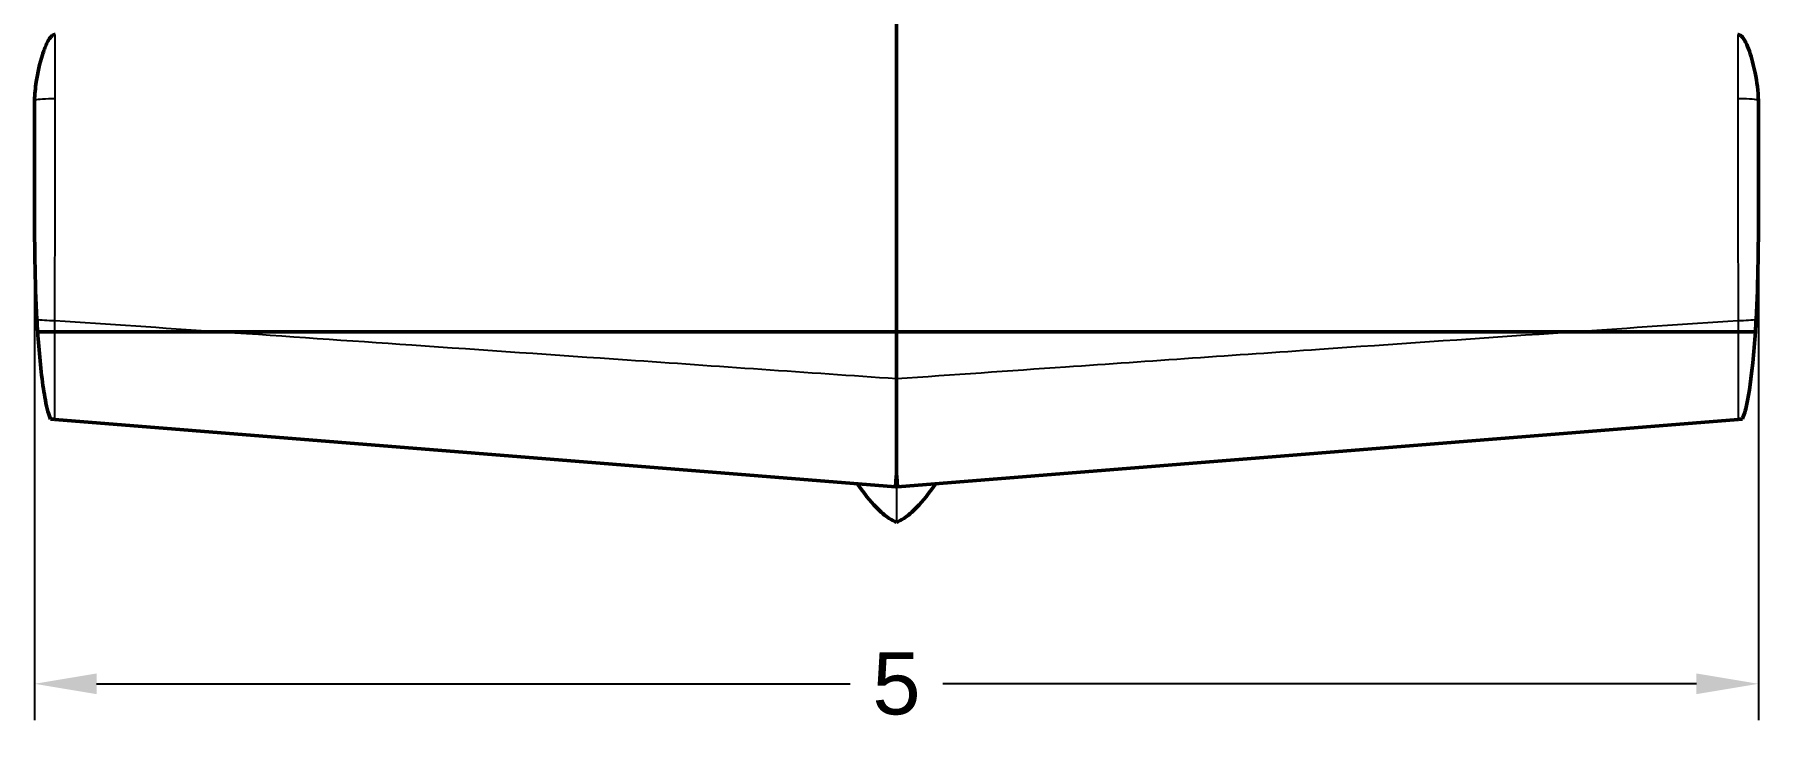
# Model space of a CAD drawing. Header units: inches. Extents: x -35.3 to 25, y 1.9 to 19.6.
# Drawn here: x -22.2 to -15.53, y 1.89 to 4.56 of the extents above; entities that cross this region are included whole.
import ezdxf

# ---------------------------------------------------------------- set-up
doc = ezdxf.new("R2010")
doc.units = ezdxf.units.IN
doc.header["$LTSCALE"] = 0.75
doc.header["$MEASUREMENT"] = 0
for name, color, linetype, lineweight in [('Dimensions', 7, 'Continuous', 25), ('Visible', 7, 'Continuous', 50), ('Visible Narrow', 7, 'Continuous', 25)]:
    doc.layers.add(name, color=color, linetype=linetype, lineweight=lineweight)
doc.styles.get("Standard").update_dxf_attribs({"font": 'arial.ttf'})
doc.dimstyles.get("Standard").update_dxf_attribs({"dimtxt": 0.24, "dimasz": 0.24, "dimexe": 0.14, "dimexo": 0.14, "dimgap": 0.1, "dimtad": 0, "dimtih": 1, "dimtoh": 1, "dimlfac": 0.083333, "dimzin": 12, "dimdsep": 46, "dimtxsty": 'Standard', "dimcen": 0, "dimclrd": 256, "dimclre": 256, "dimclrt": 256, "dimazin": 3, "dimtp": 0.01, "dimtm": 0.01, "dimtfac": 1, "dimtofl": 0, "dimtmove": 0, "dimatfit": 3, "dimfxl": 1, "dimtolj": 1, "dimtzin": 12, "dimarcsym": 1})

# ---------------------------------------------------------------- blocks, each defined once
blk = doc.blocks.new('*D8')
at = {"layer": 'Defpoints', "color": 0, "transparency": 16777216}
for p in [(-22.199577, 3.912125), (-15.53291, 3.912125), (-15.53291, 2.046313)]:
    blk.add_point(p, dxfattribs=at)
at = {"layer": 'Dimensions', "lineweight": -2, "transparency": 16777216}
for p, q in [((-22.199577, 3.772125), (-22.199577, 1.906313)), ((-15.53291, 3.772125), (-15.53291, 1.906313)), ((-21.959577, 2.046313), (-19.045807, 2.046313)), ((-15.77291, 2.046313), (-18.68668, 2.046313))]:
    blk.add_line(p, q, dxfattribs=at)
at = {"layer": 'Dimensions', "transparency": 16777216}
for points in [[(-21.959577, 2.086313), (-21.959577, 2.006313), (-22.199577, 2.046313)], [(-15.77291, 2.086313), (-15.77291, 2.006313), (-15.53291, 2.046313)]]:
    blk.add_solid(points, dxfattribs=at)
at = {"layer": 'Dimensions', "transparency": 16777216, "insert": (-18.866243, 2.046313), "char_height": 0.24, "attachment_point": 5}
blk.add_mtext('\\A1;5', dxfattribs=at)

msp = doc.modelspace()

# ---------------------------------------------------------------- linework, layer by layer
at = {"layer": 'Visible', "extrusion": (-1e-16, 1, 0)}
for p, q in [((-18.8705, 2.8078, 3.8648), (-22.1203, 3.0691, 3.8644)), ((-15.6122, 3.0691, 3.8644), (-18.862, 2.8078, 3.8648))]:
    msp.add_line(p, q, dxfattribs=at)
at = {"layer": 'Visible', "extrusion": (1, 0, 0)}
for points, degree, knots in [([(-18.8662, 4.645, 3.8626), (-18.8662, 4.645, 3.8631), (-18.8662, 4.6449, 3.8643), (-18.8662, 4.6448, 3.866), (-18.8662, 4.6445, 3.8682), (-18.8662, 4.6438, 3.871), (-18.8662, 4.6428, 3.8737), (-18.8662, 4.6416, 3.8763), (-18.8662, 4.6401, 3.8789), (-18.8662, 4.6384, 3.8814), (-18.8662, 4.6365, 3.8838), (-18.8662, 4.6345, 3.8862), (-18.8662, 4.6322, 3.8885), (-18.8662, 4.6298, 3.8907), (-18.8662, 4.6273, 3.8929), (-18.8662, 4.6246, 3.895), (-18.8662, 4.6218, 3.897), (-18.8662, 4.6188, 3.899), (-18.8662, 4.6157, 3.901), (-18.8662, 4.6126, 3.9029), (-18.8662, 4.6093, 3.9047), (-18.8662, 4.6059, 3.9065), (-18.8662, 4.6025, 3.9082), (-18.8662, 4.5989, 3.9099), (-18.8662, 4.5953, 3.9116), (-18.8662, 4.5916, 3.9132), (-18.8662, 4.5878, 3.9148), (-18.8662, 4.5839, 3.9163), (-18.8662, 4.58, 3.9178), (-18.8662, 4.576, 3.9193), (-18.8662, 4.5719, 3.9208), (-18.8662, 4.5678, 3.9222), (-18.8662, 4.5636, 3.9235), (-18.8662, 4.5594, 3.9249), (-18.8662, 4.5551, 3.9262), (-18.8662, 4.5507, 3.9275), (-18.8662, 4.5463, 3.9288), (-18.8662, 4.5418, 3.93), (-18.8662, 4.5373, 3.9312), (-18.8662, 4.5327, 3.9324), (-18.8662, 4.5281, 3.9336), (-18.8662, 4.5234, 3.9347), (-18.8662, 4.5187, 3.9358), (-18.8662, 4.514, 3.9369), (-18.8662, 4.5092, 3.938), (-18.8662, 4.5043, 3.939), (-18.8662, 4.4994, 3.94), (-18.8662, 4.4945, 3.941), (-18.8662, 4.4895, 3.942), (-18.8662, 4.4845, 3.9429), (-18.8662, 4.4795, 3.9439), (-18.8662, 4.4744, 3.9448), (-18.8662, 4.4693, 3.9457), (-18.8662, 4.4641, 3.9465), (-18.8662, 4.4589, 3.9474), (-18.8662, 4.4537, 3.9482), (-18.8662, 4.4484, 3.949), (-18.8662, 4.4432, 3.9498), (-18.8662, 4.4378, 3.9506), (-18.8662, 4.4325, 3.9514), (-18.8662, 4.4271, 3.9521), (-18.8662, 4.4217, 3.9528), (-18.8662, 4.4162, 3.9535), (-18.8662, 4.4108, 3.9542), (-18.8662, 4.4053, 3.9549), (-18.8662, 4.3997, 3.9555), (-18.8662, 4.3942, 3.9561), (-18.8662, 4.3886, 3.9568), (-18.8662, 4.383, 3.9574), (-18.8662, 4.3773, 3.9579), (-18.8662, 4.3717, 3.9585), (-18.8662, 4.366, 3.9591), (-18.8662, 4.3603, 3.9596), (-18.8662, 4.3545, 3.9601), (-18.8662, 4.3488, 3.9606), (-18.8662, 4.343, 3.9611), (-18.8662, 4.3372, 3.9616), (-18.8662, 4.3313, 3.962), (-18.8662, 4.3255, 3.9625), (-18.8662, 4.3196, 3.9629), (-18.8662, 4.3137, 3.9633), (-18.8662, 4.3078, 3.9637), (-18.8662, 4.3019, 3.9641), (-18.8662, 4.2959, 3.9645), (-18.8662, 4.2899, 3.9648), (-18.8662, 4.2839, 3.9652), (-18.8662, 4.2779, 3.9655), (-18.8662, 4.2719, 3.9658), (-18.8662, 4.2658, 3.9661), (-18.8662, 4.2598, 3.9664), (-18.8662, 4.2537, 3.9667), (-18.8662, 4.2476, 3.967), (-18.8662, 4.2415, 3.9672), (-18.8662, 4.2353, 3.9674), (-18.8662, 4.2292, 3.9677), (-18.8662, 4.223, 3.9679), (-18.8662, 4.2168, 3.9681), (-18.8662, 4.2106, 3.9683), (-18.8662, 4.2044, 3.9684), (-18.8662, 4.1981, 3.9686), (-18.8662, 4.1919, 3.9687), (-18.8662, 4.1856, 3.9689), (-18.8662, 4.1794, 3.969), (-18.8662, 4.1731, 3.9691), (-18.8662, 4.1668, 3.9692), (-18.8662, 4.1604, 3.9693), (-18.8662, 4.1541, 3.9694), (-18.8662, 4.1478, 3.9695), (-18.8662, 4.1414, 3.9695), (-18.8662, 4.135, 3.9696), (-18.8662, 4.1287, 3.9696), (-18.8662, 4.1223, 3.9696), (-18.8662, 4.1159, 3.9697), (-18.8662, 4.1095, 3.9697), (-18.8662, 4.103, 3.9697), (-18.8662, 4.0966, 3.9696), (-18.8662, 4.0901, 3.9696), (-18.8662, 4.0837, 3.9696), (-18.8662, 4.0772, 3.9695), (-18.8662, 4.0707, 3.9695), (-18.8662, 4.0643, 3.9694), (-18.8662, 4.0578, 3.9693), (-18.8662, 4.0513, 3.9692), (-18.8662, 4.0447, 3.9691), (-18.8662, 4.0382, 3.969), (-18.8662, 4.0317, 3.9689), (-18.8662, 4.0252, 3.9688), (-18.8662, 4.0186, 3.9687), (-18.8662, 4.012, 3.9685), (-18.8662, 4.0055, 3.9684), (-18.8662, 3.9989, 3.9682), (-18.8662, 3.9923, 3.9681), (-18.8662, 3.9858, 3.9679), (-18.8662, 3.9792, 3.9677), (-18.8662, 3.9726, 3.9675), (-18.8662, 3.966, 3.9673), (-18.8662, 3.9594, 3.9671), (-18.8662, 3.9527, 3.9669), (-18.8662, 3.9461, 3.9666), (-18.8662, 3.9395, 3.9664), (-18.8662, 3.9329, 3.9662), (-18.8662, 3.9262, 3.9659), (-18.8662, 3.9196, 3.9657), (-18.8662, 3.9129, 3.9654), (-18.8662, 3.9063, 3.9651), (-18.8662, 3.8996, 3.9648), (-18.8662, 3.893, 3.9646), (-18.8662, 3.8863, 3.9643), (-18.8662, 3.8796, 3.964), (-18.8662, 3.873, 3.9637), (-18.8662, 3.8663, 3.9633), (-18.8662, 3.8596, 3.963), (-18.8662, 3.8529, 3.9627), (-18.8662, 3.8462, 3.9624), (-18.8662, 3.8396, 3.962), (-18.8662, 3.8329, 3.9617), (-18.8662, 3.8262, 3.9613), (-18.8662, 3.8195, 3.9609), (-18.8662, 3.8128, 3.9606), (-18.8662, 3.8061, 3.9602), (-18.8662, 3.7994, 3.9598), (-18.8662, 3.7927, 3.9594), (-18.8662, 3.786, 3.959), (-18.8662, 3.7793, 3.9587), (-18.8662, 3.7726, 3.9582), (-18.8662, 3.7659, 3.9578), (-18.8662, 3.7592, 3.9574), (-18.8662, 3.7525, 3.957), (-18.8662, 3.7458, 3.9566), (-18.8662, 3.7391, 3.9561), (-18.8662, 3.7324, 3.9557), (-18.8662, 3.7257, 3.9553), (-18.8662, 3.719, 3.9548), (-18.8662, 3.7123, 3.9544), (-18.8662, 3.7056, 3.9539), (-18.8662, 3.6989, 3.9534), (-18.8662, 3.6923, 3.953), (-18.8662, 3.6856, 3.9525), (-18.8662, 3.6789, 3.952), (-18.8662, 3.6722, 3.9516), (-18.8662, 3.6655, 3.9511), (-18.8662, 3.6588, 3.9506), (-18.8662, 3.6522, 3.9501), (-18.8662, 3.6455, 3.9496), (-18.8662, 3.6388, 3.9491), (-18.8662, 3.6321, 3.9486), (-18.8662, 3.6255, 3.9481), (-18.8662, 3.6188, 3.9475), (-18.8662, 3.6122, 3.947), (-18.8662, 3.6055, 3.9465), (-18.8662, 3.5989, 3.946), (-18.8662, 3.5922, 3.9454), (-18.8662, 3.5856, 3.9449), (-18.8662, 3.579, 3.9444), (-18.8662, 3.5723, 3.9438), (-18.8662, 3.5657, 3.9433), (-18.8662, 3.5591, 3.9427), (-18.8662, 3.5525, 3.9422), (-18.8662, 3.5459, 3.9416), (-18.8662, 3.5393, 3.941), (-18.8662, 3.5327, 3.9405), (-18.8662, 3.5261, 3.9399), (-18.8662, 3.5195, 3.9393), (-18.8662, 3.5129, 3.9388), (-18.8662, 3.5064, 3.9382), (-18.8662, 3.4998, 3.9376), (-18.8662, 3.4933, 3.937), (-18.8662, 3.4867, 3.9364), (-18.8662, 3.4802, 3.9358), (-18.8662, 3.4737, 3.9352), (-18.8662, 3.4671, 3.9347), (-18.8662, 3.4606, 3.9341), (-18.8662, 3.4541, 3.9335), (-18.8662, 3.4476, 3.9329), (-18.8662, 3.4412, 3.9322), (-18.8662, 3.4347, 3.9316), (-18.8662, 3.4282, 3.931), (-18.8662, 3.4218, 3.9304), (-18.8662, 3.4164, 3.9299), (-18.8662, 3.4123, 3.9295), (-18.8662, 3.4095, 3.9292), (-18.8662, 3.408, 3.9291), (-18.8662, 3.4078, 3.9291)], 5, [-0.5, -0.5, -0.5, -0.5, -0.5, -0.5, -0.4984615, -0.4969231, -0.4953846, -0.4938462, -0.4923077, -0.4907692, -0.4892308, -0.4876923, -0.4861538, -0.4846154, -0.4830769, -0.4815385, -0.48, -0.4784615, -0.4769231, -0.4753846, -0.4738462, -0.4723077, -0.4707692, -0.4692308, -0.4676923, -0.4661538, -0.4646154, -0.4630769, -0.4615385, -0.46, -0.4584615, -0.4569231, -0.4553846, -0.4538462, -0.4523077, -0.4507692, -0.4492308, -0.4476923, -0.4461538, -0.4446154, -0.4430769, -0.4415385, -0.44, -0.4384615, -0.4369231, -0.4353846, -0.4338462, -0.4323077, -0.4307692, -0.4292308, -0.4276923, -0.4261538, -0.4246154, -0.4230769, -0.4215385, -0.42, -0.4184615, -0.4169231, -0.4153846, -0.4138462, -0.4123077, -0.4107692, -0.4092308, -0.4076923, -0.4061538, -0.4046154, -0.4030769, -0.4015385, -0.4, -0.3984615, -0.3969231, -0.3953846, -0.3938462, -0.3923077, -0.3907692, -0.3892308, -0.3876923, -0.3861538, -0.3846154, -0.3830769, -0.3815385, -0.38, -0.3784615, -0.3769231, -0.3753846, -0.3738462, -0.3723077, -0.3707692, -0.3692308, -0.3676923, -0.3661538, -0.3646154, -0.3630769, -0.3615385, -0.36, -0.3584615, -0.3569231, -0.3553846, -0.3538462, -0.3523077, -0.3507692, -0.3492308, -0.3476923, -0.3461538, -0.3446154, -0.3430769, -0.3415385, -0.34, -0.3384615, -0.3369231, -0.3353846, -0.3338462, -0.3323077, -0.3307692, -0.3292308, -0.3276923, -0.3261538, -0.3246154, -0.3230769, -0.3215385, -0.32, -0.3184615, -0.3169231, -0.3153846, -0.3138462, -0.3123077, -0.3107692, -0.3092308, -0.3076923, -0.3061538, -0.3046154, -0.3030769, -0.3015385, -0.3, -0.2984615, -0.2969231, -0.2953846, -0.2938462, -0.2923077, -0.2907692, -0.2892308, -0.2876923, -0.2861538, -0.2846154, -0.2830769, -0.2815385, -0.28, -0.2784615, -0.2769231, -0.2753846, -0.2738462, -0.2723077, -0.2707692, -0.2692308, -0.2676923, -0.2661538, -0.2646154, -0.2630769, -0.2615385, -0.26, -0.2584615, -0.2569231, -0.2553846, -0.2538462, -0.2523077, -0.2507692, -0.2492308, -0.2476923, -0.2461538, -0.2446154, -0.2430769, -0.2415385, -0.24, -0.2384615, -0.2369231, -0.2353846, -0.2338462, -0.2323077, -0.2307692, -0.2292308, -0.2276923, -0.2261538, -0.2246154, -0.2230769, -0.2215385, -0.22, -0.2184615, -0.2169231, -0.2153846, -0.2138462, -0.2123077, -0.2107692, -0.2092308, -0.2076923, -0.2061538, -0.2046154, -0.2030769, -0.2015385, -0.2, -0.1984615, -0.1969231, -0.1953846, -0.1938462, -0.1923077, -0.1907692, -0.1892308, -0.1876923, -0.1861538, -0.1846154, -0.1830769, -0.1815385, -0.18, -0.1784615, -0.1769231, -0.1753846, -0.1738462, -0.1723077, -0.1707692, -0.1692308, -0.1676923, -0.1661538, -0.1658872, -0.1658872, -0.1658872, -0.1658872, -0.1658872, -0.1658872]), ([(-22.1996, 4.3025, 3.8626), (-22.1996, 4.2987, 3.8629), (-22.1996, 4.2949, 3.8632), (-22.1996, 4.2565, 3.8659), (-22.1996, 4.2218, 3.8674), (-22.1996, 4.1524, 3.8688), (-22.1996, 4.1177, 3.8689), (-22.1996, 4.0261, 3.8677), (-22.1996, 3.9691, 3.8655), (-22.1996, 3.9121, 3.8626)], 3, [4.466113, 4.466113, 4.466113, 4.466113, 4.727388, 4.727388, 7.108076, 7.108076, 9.488764, 9.488764, 13.396679, 13.396679, 13.396679, 13.396679]), ([(-15.5329, 3.9121, 3.8626), (-15.5329, 3.9696, 3.8656), (-15.5329, 4.0271, 3.8677), (-15.5329, 4.1194, 3.8689), (-15.5329, 4.1542, 3.8688), (-15.5329, 4.2237, 3.8673), (-15.5329, 4.2585, 3.8658), (-15.5329, 4.2963, 3.8631), (-15.5329, 4.2994, 3.8628), (-15.5329, 4.3025, 3.8626)], 3, [17.874744, 17.874744, 17.874744, 17.874744, 21.818701, 21.818701, 24.205333, 24.205333, 26.591964, 26.591964, 26.805389, 26.805389, 26.805389, 26.805389]), ([(-18.8662, 3.4078, 3.9291), (-18.8662, 3.4067, 3.929), (-18.8662, 3.4044, 3.9287), (-18.8662, 3.4008, 3.9284), (-18.8662, 3.3959, 3.9279), (-18.8662, 3.3897, 3.9273), (-18.8662, 3.3833, 3.9267), (-18.8662, 3.3769, 3.9261), (-18.8662, 3.3705, 3.9254), (-18.8662, 3.3642, 3.9248), (-18.8662, 3.3579, 3.9242), (-18.8662, 3.3515, 3.9235), (-18.8662, 3.3452, 3.9229), (-18.8662, 3.3389, 3.9223), (-18.8662, 3.3326, 3.9216), (-18.8662, 3.3263, 3.921), (-18.8662, 3.3201, 3.9203), (-18.8662, 3.3138, 3.9197), (-18.8662, 3.3076, 3.919), (-18.8662, 3.3014, 3.9184), (-18.8662, 3.2952, 3.9177), (-18.8662, 3.289, 3.9171), (-18.8662, 3.2828, 3.9164), (-18.8662, 3.2767, 3.9158), (-18.8662, 3.2705, 3.9151), (-18.8662, 3.2644, 3.9145), (-18.8662, 3.2583, 3.9138), (-18.8662, 3.2522, 3.9132), (-18.8662, 3.2461, 3.9125), (-18.8662, 3.2401, 3.9118), (-18.8662, 3.2348, 3.9113), (-18.8662, 3.2307, 3.9108), (-18.8662, 3.2278, 3.9105), (-18.8662, 3.2261, 3.9103), (-18.8662, 3.2256, 3.9103)], 5, [-0.16588722, -0.16588722, -0.16588722, -0.16588722, -0.16588722, -0.16588722, -0.16461538, -0.16307692, -0.16153846, -0.16, -0.15846154, -0.15692308, -0.15538462, -0.15384615, -0.15230769, -0.15076923, -0.14923077, -0.14769231, -0.14615385, -0.14461538, -0.14307692, -0.14153846, -0.14, -0.13846154, -0.13692308, -0.13538462, -0.13384615, -0.13230769, -0.13076923, -0.12923077, -0.12769231, -0.12615385, -0.12461538, -0.12307692, -0.12153846, -0.12092747, -0.12092747, -0.12092747, -0.12092747, -0.12092747, -0.12092747])]:
    msp.add_open_spline(points, degree=degree, knots=knots, dxfattribs=at)
at = {"layer": 'Visible'}
for points, knots in [([(-22.1996, 4.3025, 3.8626), (-22.1987, 4.3266, 3.8626), (-22.1964, 4.3506, 3.8626), (-22.1872, 4.4097, 3.8626), (-22.1796, 4.445, 3.8626), (-22.1642, 4.4937, 3.8626), (-22.1591, 4.508, 3.8626), (-22.1495, 4.5282, 3.8626), (-22.1462, 4.5346, 3.8626), (-22.14, 4.5437, 3.8626), (-22.1377, 4.5468, 3.8626), (-22.1334, 4.5512, 3.8626), (-22.1317, 4.5528, 3.8626), (-22.1284, 4.5551, 3.8626), (-22.127, 4.5559, 3.8626), (-22.1238, 4.5572, 3.8626), (-22.122, 4.5577, 3.8626), (-22.1201, 4.5578, 3.8626)], [0.000847, 0.000847, 0.000847, 0.000847, 1.649183, 1.649183, 4.108199, 4.108199, 5.150072, 5.150072, 5.640146, 5.640146, 5.902364, 5.902364, 6.064188, 6.064188, 6.173885, 6.173885, 6.301246, 6.301246, 6.301246, 6.301246]), ([(-22.1901, 3.4548, 3.8626), (-22.1985, 3.601, 3.8626), (-22.1996, 3.7633, 3.8626), (-22.1996, 3.9116, 3.8626), (-22.1996, 3.9119, 3.8626), (-22.1996, 3.9121, 3.8626)], [0, 0, 0, 0, 10.042242, 10.042242, 10.05932, 10.05932, 10.05932, 10.05932]), ([(-22.1371, 3.0704, 3.8626), (-22.1413, 3.0794, 3.8626), (-22.1447, 3.0904, 3.8626), (-22.1549, 3.1264, 3.8626), (-22.1607, 3.1596, 3.8626), (-22.1752, 3.2546, 3.8626), (-22.1823, 3.3344, 3.8626), (-22.1872, 3.4078, 3.8626)], [0.029242, 0.029242, 0.029242, 0.029242, 0.700862, 0.700862, 2.611622, 2.611622, 7.327849, 7.327849, 7.327849, 7.327849]), ([(-21.4956, 3.4078, 3.9058), (-21.1787, 3.4078, 3.9087), (-20.8583, 3.4078, 3.9116), (-19.9697, 3.4078, 3.9195), (-19.416, 3.4078, 3.9244), (-18.8662, 3.4078, 3.9291)], [-59.775531, -59.775531, -59.775531, -59.775531, -37.704529, -37.704529, 0, 0, 0, 0]), ([(-21.4956, 3.4078, 3.9058), (-21.1787, 3.4078, 3.9087), (-20.8583, 3.4078, 3.9116), (-19.9697, 3.4078, 3.9195), (-19.416, 3.4078, 3.9244), (-18.8662, 3.4078, 3.9291)], [-59.775531, -59.775531, -59.775531, -59.775531, -37.704529, -37.704529, 0, 0, 0, 0]), ([(-18.8662, 2.6716, 0.2626), (-18.8751, 2.6746, 0.2626), (-18.8844, 2.6793, 0.2626), (-18.9103, 2.696, 0.2626), (-18.9275, 2.7109, 0.2626), (-18.9684, 2.7533, 0.2626), (-18.9925, 2.7833, 0.2626), (-19.0161, 2.8182, 0.2626), (-19.0165, 2.8189, 0.2626), (-19.017, 2.8196, 0.2626)], [-1, -1, -1, -1, -0.9045117, -0.9045117, -0.7490964, -0.7490964, -0.5490964, -0.5490964, -0.5451808, -0.5451808, -0.5451808, -0.5451808]), ([(-18.8662, 2.6716, 0.2626), (-18.8574, 2.6746, 0.2626), (-18.848, 2.6793, 0.2626), (-18.8222, 2.696, 0.2626), (-18.805, 2.7109, 0.2626), (-18.7641, 2.7533, 0.2626), (-18.74, 2.7833, 0.2626), (-18.7164, 2.8182, 0.2626), (-18.716, 2.8189, 0.2626), (-18.7155, 2.8196, 0.2626)], [-1, -1, -1, -1, -0.9045117, -0.9045117, -0.7490964, -0.7490964, -0.5490964, -0.5490964, -0.5451808, -0.5451808, -0.5451808, -0.5451808])]:
    msp.add_open_spline(points, degree=3, knots=knots, dxfattribs=at)
at = {"layer": 'Visible', "extrusion": (9.59513e-11, 2.63098e-11, -1)}
msp.add_open_spline([(-15.6124, 4.5578, 3.8626), (-15.6109, 4.5577, 3.8626), (-15.6094, 4.5574, 3.8626), (-15.6066, 4.5565, 3.8626), (-15.6052, 4.5557, 3.8626), (-15.602, 4.5538, 3.8626), (-15.6004, 4.5524, 3.8626), (-15.5964, 4.5486, 3.8626), (-15.5942, 4.546, 3.8626), (-15.5887, 4.5384, 3.8626), (-15.5856, 4.5331, 3.8626), (-15.5771, 4.5166, 3.8626), (-15.5725, 4.5049, 3.8626), (-15.5587, 4.4658, 3.8626), (-15.5517, 4.4375, 3.8626), (-15.5389, 4.374, 3.8626), (-15.5346, 4.3383, 3.8626), (-15.5329, 4.3025, 3.8626)], degree=3, knots=[0, 0, 0, 0, 0.100417, 0.100417, 0.207476, 0.207476, 0.353386, 0.353386, 0.583633, 0.583633, 0.999741, 0.999741, 1.857626, 1.857626, 3.844852, 3.844852, 6.299563, 6.299563, 6.299563, 6.299563], dxfattribs=at)
at = {"layer": 'Visible', "extrusion": (-8.59459e-11, 1.7719e-12, -1)}
msp.add_open_spline([(-15.5329, 3.9121, 3.8626), (-15.5329, 3.9119, 3.8626), (-15.5329, 3.9116, 3.8626), (-15.5329, 3.7633, 3.8626), (-15.534, 3.601, 3.8626), (-15.5423, 3.4548, 3.8626)], degree=3, knots=[-0.017264, -0.017264, -0.017264, -0.017264, 0, 0, 10.151466, 10.151466, 10.151466, 10.151466], dxfattribs=at)
at = {"layer": 'Visible', "extrusion": (5.63834e-09, 3.7718e-10, 1)}
msp.add_open_spline([(-22.1872, 3.4078, 3.8626), (-22.1883, 3.4238, 3.8626), (-22.1893, 3.4396, 3.8626), (-22.1901, 3.4548, 3.8626)], degree=3, dxfattribs=at)
at = {"layer": 'Visible', "extrusion": (3.37137e-10, -1, -8.12165e-10)}
msp.add_open_spline([(-22.1872, 3.4078, 3.8626), (-22.1834, 3.4078, 3.8687), (-22.1788, 3.4078, 3.8743), (-22.1667, 3.4078, 3.8854), (-22.1589, 3.4078, 3.8903), (-22.1409, 3.4078, 3.8979), (-22.1307, 3.4078, 3.9), (-22.1203, 3.4078, 3.9001)], degree=3, knots=[-1.835211, -1.835211, -1.835211, -1.835211, -1.33883, -1.33883, -0.710637, -0.710637, 0, 0, 0, 0], dxfattribs=at)
msp.add_open_spline([(-22.1872, 3.4078, 3.8626), (-22.1834, 3.4078, 3.8687), (-22.1788, 3.4078, 3.8743), (-22.1667, 3.4078, 3.8854), (-22.1589, 3.4078, 3.8903), (-22.1409, 3.4078, 3.8979), (-22.1307, 3.4078, 3.9), (-22.1203, 3.4078, 3.9001)], degree=3, knots=[-1.835211, -1.835211, -1.835211, -1.835211, -1.33883, -1.33883, -0.710637, -0.710637, 0, 0, 0, 0], dxfattribs=at)
at = {"layer": 'Visible', "extrusion": (-8.78367e-10, 1, 9.69637e-08)}
msp.add_open_spline([(-22.1203, 3.4078, 3.9001), (-21.9121, 3.4078, 3.902), (-21.7038, 3.4078, 3.9039), (-21.4956, 3.4078, 3.9058)], degree=3, dxfattribs=at)
msp.add_open_spline([(-22.1203, 3.4078, 3.9001), (-21.9121, 3.4078, 3.902), (-21.7038, 3.4078, 3.9039), (-21.4956, 3.4078, 3.9058)], degree=3, dxfattribs=at)
at = {"layer": 'Visible', "extrusion": (7.78209e-11, -1, 9.00381e-09)}
msp.add_open_spline([(-18.8662, 3.4078, 3.9291), (-18.3737, 3.4078, 3.9248), (-17.8645, 3.4078, 3.9204), (-16.9804, 3.4078, 3.9126), (-16.6071, 3.4078, 3.9092), (-16.2369, 3.4078, 3.9058)], degree=3, knots=[-75.069912, -75.069912, -75.069912, -75.069912, -41.116727, -41.116727, -16.004507, -16.004507, -16.004507, -16.004507], dxfattribs=at)
msp.add_open_spline([(-18.8662, 3.4078, 3.9291), (-18.3737, 3.4078, 3.9248), (-17.8645, 3.4078, 3.9204), (-16.9804, 3.4078, 3.9126), (-16.6071, 3.4078, 3.9092), (-16.2369, 3.4078, 3.9058)], degree=3, knots=[-75.069912, -75.069912, -75.069912, -75.069912, -41.116727, -41.116727, -16.004507, -16.004507, -16.004507, -16.004507], dxfattribs=at)
at = {"layer": 'Visible', "extrusion": (-3.0028e-10, 1, -3.31482e-08)}
msp.add_open_spline([(-16.2369, 3.4078, 3.9058), (-16.0287, 3.4078, 3.9039), (-15.8204, 3.4078, 3.902), (-15.6122, 3.4078, 3.9001)], degree=3, dxfattribs=at)
msp.add_open_spline([(-16.2369, 3.4078, 3.9058), (-16.0287, 3.4078, 3.9039), (-15.8204, 3.4078, 3.902), (-15.6122, 3.4078, 3.9001)], degree=3, dxfattribs=at)
at = {"layer": 'Visible', "extrusion": (9.45852e-10, -1, 1.14431e-09)}
msp.add_open_spline([(-15.6122, 3.4078, 3.9001), (-15.6031, 3.4078, 3.9), (-15.5941, 3.4078, 3.8984), (-15.577, 3.4078, 3.8921), (-15.569, 3.4078, 3.8875), (-15.5554, 3.4078, 3.8763), (-15.5498, 3.4078, 3.8698), (-15.5452, 3.4078, 3.8626)], degree=3, knots=[-1.968369, -1.968369, -1.968369, -1.968369, -1.344095, -1.344095, -0.719171, -0.719171, -0.132891, -0.132891, -0.132891, -0.132891], dxfattribs=at)
msp.add_open_spline([(-15.6122, 3.4078, 3.9001), (-15.6031, 3.4078, 3.9), (-15.5941, 3.4078, 3.8984), (-15.577, 3.4078, 3.8921), (-15.569, 3.4078, 3.8875), (-15.5554, 3.4078, 3.8763), (-15.5498, 3.4078, 3.8698), (-15.5452, 3.4078, 3.8626)], degree=3, knots=[-1.968369, -1.968369, -1.968369, -1.968369, -1.344095, -1.344095, -0.719171, -0.719171, -0.132891, -0.132891, -0.132891, -0.132891], dxfattribs=at)
at = {"layer": 'Visible', "extrusion": (4.34831e-11, -7.1372e-12, -1)}
msp.add_open_spline([(-15.5452, 3.4078, 3.8626), (-15.5479, 3.3675, 3.8626), (-15.5512, 3.3267, 3.8626), (-15.5603, 3.2366, 3.8626), (-15.5682, 3.1722, 3.8626), (-15.5833, 3.1053, 3.8626), (-15.5887, 3.0849, 3.8626), (-15.5954, 3.0704, 3.8626)], degree=3, knots=[1.066553, 1.066553, 1.066553, 1.066553, 3.787561, 3.787561, 7.301485, 7.301485, 8.547066, 8.547066, 8.547066, 8.547066], dxfattribs=at)
at = {"layer": 'Visible', "extrusion": (-7.51778e-09, 5.02906e-10, -1)}
msp.add_open_spline([(-15.5423, 3.4548, 3.8626), (-15.5432, 3.4393, 3.8626), (-15.5442, 3.4236, 3.8626), (-15.5452, 3.4078, 3.8626)], degree=3, dxfattribs=at)
at = {"layer": 'Visible', "extrusion": (-1, 9.98607e-09, -9.19551e-08)}
msp.add_open_spline([(-18.8662, 3.2256, 3.9103), (-18.8662, 3.156, 3.9026), (-18.8662, 3.0864, 3.895), (-18.8662, 2.9648, 3.8818), (-18.8662, 2.9129, 3.8762), (-18.8662, 2.861, 3.8706)], degree=3, knots=[-9.616136, -9.616136, -9.616136, -9.616136, -4.812303, -4.812303, -1.23015, -1.23015, -1.23015, -1.23015], dxfattribs=at)
at = {"layer": 'Visible', "extrusion": (-0.080141, -0.996784, 5.71296e-11)}
msp.add_open_spline([(-22.1371, 3.0704, 3.8626), (-22.1316, 3.07, 3.8638), (-22.1259, 3.0695, 3.8644), (-22.1203, 3.0691, 3.8644)], degree=3, dxfattribs=at)
at = {"layer": 'Visible', "extrusion": (0.080141, -0.996784, -3.47331e-10)}
msp.add_open_spline([(-15.6122, 3.0691, 3.8644), (-15.6066, 3.0695, 3.8644), (-15.6009, 3.07, 3.8638), (-15.5954, 3.0704, 3.8626)], degree=3, dxfattribs=at)
at = {"layer": 'Visible', "extrusion": (-0.996784, 0.080141, 1.08416e-08)}
msp.add_open_spline([(-18.8705, 2.8078, 3.8648), (-18.8691, 2.8255, 3.8667), (-18.8677, 2.8432, 3.8687), (-18.8662, 2.861, 3.8706)], degree=3, dxfattribs=at)
at = {"layer": 'Visible', "extrusion": (-0.996784, -0.080141, 1.37542e-07)}
msp.add_open_spline([(-18.8662, 2.861, 3.8706), (-18.8648, 2.8432, 3.8687), (-18.8634, 2.8255, 3.8667), (-18.862, 2.8078, 3.8648)], degree=3, dxfattribs=at)
at = {"layer": 'Visible Narrow', "extrusion": (1e-16, -0.994323, -0.106407)}
msp.add_arc((-22.1196, 3.4354, -3.8462), 0.08, 90.51997, 151.90335, dxfattribs=at)
at = {"layer": 'Visible Narrow', "extrusion": (-1.3e-15, -0.994323, -0.106407)}
msp.add_arc((-15.6129, 3.4354, -3.8462), 0.08, 28.09665, 89.48003, dxfattribs=at)
at = {"layer": 'Visible Narrow'}
for points, knots in [([(-22.1201, 4.3088, 3.9423), (-22.1201, 4.3157, 3.9418), (-22.1201, 4.3316, 3.9405), (-22.1201, 4.3533, 3.9382), (-22.1201, 4.3721, 3.9361), (-22.1201, 4.3954, 3.9331), (-22.1201, 4.4201, 3.9288), (-22.1201, 4.4417, 3.925), (-22.1201, 4.4644, 3.9201), (-22.1201, 4.4859, 3.9136), (-22.1201, 4.4953, 3.9108), (-22.1201, 4.5046, 3.9076), (-22.1201, 4.5132, 3.904), (-22.1201, 4.5213, 3.9006), (-22.1201, 4.5289, 3.8969), (-22.1201, 4.5355, 3.8926), (-22.1201, 4.5418, 3.8887), (-22.1201, 4.5473, 3.8843), (-22.1201, 4.5513, 3.8792), (-22.1201, 4.5532, 3.8769), (-22.1201, 4.5547, 3.8744), (-22.1201, 4.5559, 3.8717), (-22.1201, 4.5569, 3.8692), (-22.1201, 4.5576, 3.8665), (-22.1201, 4.5577, 3.8639), (-22.1201, 4.5577, 3.8634), (-22.1201, 4.5578, 3.863), (-22.1201, 4.5578, 3.8626)], [0, 0, 0, 0, 0.1296366, 0.1296366, 0.1296366, 0.2424675, 0.2424675, 0.2424675, 0.3406714, 0.3406714, 0.3406714, 0.38393, 0.38393, 0.38393, 0.4243503, 0.4243503, 0.4243503, 0.4621187, 0.4621187, 0.4621187, 0.4799794, 0.4799794, 0.4799794, 0.4972471, 0.4972471, 0.4972471, 0.5, 0.5, 0.5, 0.5]), ([(-15.6124, 4.5578, 3.8626), (-15.6124, 4.5578, 3.863), (-15.6124, 4.5577, 3.8634), (-15.6124, 4.5577, 3.8639), (-15.6124, 4.5576, 3.8665), (-15.6124, 4.5569, 3.8692), (-15.6124, 4.5559, 3.8717), (-15.6124, 4.5547, 3.8744), (-15.6124, 4.5532, 3.8769), (-15.6124, 4.5513, 3.8792), (-15.6124, 4.5473, 3.8843), (-15.6124, 4.5418, 3.8887), (-15.6124, 4.5355, 3.8926), (-15.6124, 4.5289, 3.8969), (-15.6124, 4.5213, 3.9006), (-15.6124, 4.5132, 3.904), (-15.6124, 4.5046, 3.9076), (-15.6124, 4.4953, 3.9108), (-15.6124, 4.4859, 3.9136), (-15.6124, 4.4644, 3.9201), (-15.6124, 4.4417, 3.925), (-15.6124, 4.4201, 3.9288), (-15.6124, 4.3954, 3.9331), (-15.6124, 4.3721, 3.9361), (-15.6124, 4.3533, 3.9382), (-15.6124, 4.3316, 3.9405), (-15.6124, 4.3157, 3.9418), (-15.6124, 4.3088, 3.9423)], [-0.5, -0.5, -0.5, -0.5, -0.4972471, -0.4972471, -0.4972471, -0.4799794, -0.4799794, -0.4799794, -0.4621187, -0.4621187, -0.4621187, -0.4243503, -0.4243503, -0.4243503, -0.38393, -0.38393, -0.38393, -0.3406714, -0.3406714, -0.3406714, -0.2424675, -0.2424675, -0.2424675, -0.1296366, -0.1296366, -0.1296366, 0, 0, 0, 0]), ([(-22.1203, 3.4503, 3.9047), (-22.1203, 3.5199, 3.9121), (-22.1203, 3.5897, 3.9189), (-22.1202, 3.7296, 3.931), (-22.1202, 3.7998, 3.9363), (-22.1201, 3.9405, 3.9445), (-22.1201, 4.011, 3.9475), (-22.1201, 4.1175, 3.9489), (-22.1201, 4.153, 3.9489), (-22.1201, 4.2246, 3.9473), (-22.1201, 4.2605, 3.9459), (-22.1201, 4.3008, 3.943), (-22.1201, 4.3048, 3.9426), (-22.1201, 4.3088, 3.9423)], [-23.772909, -23.772909, -23.772909, -23.772909, -19.011528, -19.011528, -14.250146, -14.250146, -9.488764, -9.488764, -7.108076, -7.108076, -4.727388, -4.727388, -4.466113, -4.466113, -4.466113, -4.466113]), ([(-15.6124, 4.3088, 3.9423), (-15.6124, 4.3056, 3.9426), (-15.6124, 4.3023, 3.9428), (-15.6124, 4.2626, 3.9457), (-15.6124, 4.2266, 3.9473), (-15.6124, 4.1548, 3.9488), (-15.6124, 4.1192, 3.9489), (-15.6124, 4.0124, 3.9475), (-15.6124, 3.9417, 3.9446), (-15.6123, 3.8007, 3.9363), (-15.6123, 3.7304, 3.9311), (-15.6122, 3.59, 3.919), (-15.6122, 3.5201, 3.9121), (-15.6122, 3.4503, 3.9047)], [-26.805389, -26.805389, -26.805389, -26.805389, -26.591964, -26.591964, -24.205333, -24.205333, -21.818701, -21.818701, -17.045432, -17.045432, -12.272164, -12.272164, -7.498896, -7.498896, -7.498896, -7.498896]), ([(-22.1203, 3.0691, 3.8644), (-22.1203, 3.0731, 3.8648), (-22.1203, 3.077, 3.8652), (-22.1203, 3.085, 3.8661), (-22.1203, 3.089, 3.8665), (-22.1203, 3.1009, 3.8677), (-22.1203, 3.1089, 3.8685), (-22.1203, 3.1327, 3.871), (-22.1203, 3.1487, 3.8727), (-22.1203, 3.1964, 3.8777), (-22.1203, 3.2283, 3.8811), (-22.1203, 3.3093, 3.8896), (-22.1203, 3.3586, 3.8949), (-22.1203, 3.4078, 3.9001)], [-8.769062, -8.769062, -8.769062, -8.769062, -8.494493, -8.494493, -8.219924, -8.219924, -7.670785, -7.670785, -6.572509, -6.572509, -4.375955, -4.375955, -0.978486, -0.978486, -0.978486, -0.978486]), ([(-18.8662, 3.2256, 3.9103), (-19.2137, 3.2498, 3.9097), (-19.561, 3.274, 3.9091), (-20.1858, 3.3174, 3.9081), (-20.4634, 3.3367, 3.9076), (-20.7408, 3.3559, 3.9071), (-20.9843, 3.3727, 3.9067), (-21.2276, 3.3894, 3.9063), (-21.479, 3.4067, 3.9058), (-21.4873, 3.4072, 3.9058), (-21.4956, 3.4078, 3.9058)], [0, 0, 0, 0, 24.062179, 24.062179, 43.319853, 43.319853, 43.319853, 60.219042, 60.219042, 60.794892, 60.794892, 60.794892, 60.794892]), ([(-16.2369, 3.4078, 3.9058), (-16.285, 3.4045, 3.9059), (-16.3331, 3.4012, 3.906), (-16.6641, 3.3785, 3.9066), (-16.9473, 3.359, 3.9071), (-17.2307, 3.3393, 3.9075), (-17.5576, 3.3167, 3.9081), (-17.8849, 3.2939, 3.9086), (-18.4302, 3.256, 3.9095), (-18.6482, 3.2408, 3.9099), (-18.8662, 3.2256, 3.9103)], [16.323312, 16.323312, 16.323312, 16.323312, 19.663867, 19.663867, 39.327734, 39.327734, 39.327734, 62.017519, 62.017519, 77.117933, 77.117933, 77.117933, 77.117933]), ([(-15.6122, 3.4078, 3.9001), (-15.6122, 3.3586, 3.8949), (-15.6122, 3.3093, 3.8896), (-15.6122, 3.2283, 3.8811), (-15.6122, 3.1964, 3.8777), (-15.6122, 3.1487, 3.8727), (-15.6122, 3.1327, 3.871), (-15.6122, 3.1089, 3.8685), (-15.6122, 3.1009, 3.8677), (-15.6122, 3.089, 3.8665), (-15.6122, 3.085, 3.8661), (-15.6122, 3.077, 3.8652), (-15.6122, 3.0731, 3.8648), (-15.6122, 3.0691, 3.8644)], [0.978486, 0.978486, 0.978486, 0.978486, 4.376054, 4.376054, 6.572558, 6.572558, 7.67081, 7.67081, 8.219936, 8.219936, 8.494499, 8.494499, 8.769062, 8.769062, 8.769062, 8.769062])]:
    msp.add_open_spline(points, degree=3, knots=knots, dxfattribs=at)
at = {"layer": 'Visible Narrow', "extrusion": (-3.66e-14, -0.996879, 0.07894)}
msp.add_open_spline([(-22.1201, 4.3088, 3.9423), (-22.1373, 4.3088, 3.9422), (-22.1544, 4.3083, 3.9364), (-22.1681, 4.3075, 3.926), (-22.1818, 4.3067, 3.9155), (-22.192, 4.3055, 3.9006), (-22.1966, 4.3042, 3.884), (-22.1986, 4.3036, 3.8771), (-22.1996, 4.3031, 3.8698), (-22.1996, 4.3025, 3.8626)], degree=3, knots=[-1, -1, -1, -1, -0.587301, -0.587301, -0.587301, -0.173999, -0.173999, -0.173999, 0, 0, 0, 0], dxfattribs=at)
at = {"layer": 'Visible Narrow', "extrusion": (1.467e-13, 0.996879, -0.07894)}
msp.add_open_spline([(-15.5329, 4.3025, 3.8626), (-15.5329, 4.3039, 3.8797), (-15.5387, 4.3052, 3.8969), (-15.549, 4.3063, 3.9106), (-15.5594, 4.3074, 3.9243), (-15.5743, 4.3082, 3.9345), (-15.5909, 4.3086, 3.9393), (-15.5979, 4.3087, 3.9412), (-15.6051, 4.3088, 3.9423), (-15.6124, 4.3088, 3.9423)], degree=3, knots=[-1, -1, -1, -1, -0.587301, -0.587301, -0.587301, -0.173999, -0.173999, -0.173999, 0, 0, 0, 0], dxfattribs=at)
at = {"layer": 'Visible Narrow'}
for points in [[(-21.4956, 3.4078, 3.9058), (-21.7039, 3.4221, 3.9054), (-21.9122, 3.4362, 3.9051), (-22.1203, 3.4503, 3.9047)], [(-15.6122, 3.4503, 3.9047), (-15.8203, 3.4362, 3.9051), (-16.0285, 3.4221, 3.9054), (-16.2369, 3.4078, 3.9058)]]:
    msp.add_open_spline(points, degree=3, dxfattribs=at)
at = {"layer": 'Visible Narrow', "extrusion": (-1, -7.45224e-05, -0.000496981)}
msp.add_open_spline([(-22.1203, 3.4078, 3.9001), (-22.1203, 3.422, 3.9016), (-22.1203, 3.4362, 3.9031), (-22.1203, 3.4503, 3.9047)], degree=3, dxfattribs=at)
at = {"layer": 'Visible Narrow', "extrusion": (-1, 7.4445e-05, 0.000497707)}
msp.add_open_spline([(-15.6122, 3.4503, 3.9047), (-15.6122, 3.4362, 3.9031), (-15.6122, 3.422, 3.9016), (-15.6122, 3.4078, 3.9001)], degree=3, dxfattribs=at)
at = {"layer": 'Visible Narrow', "extrusion": (1, 0, 0)}
msp.add_open_spline([(-18.8662, 2.861, 0.4392), (-18.8662, 2.8461, 0.4306), (-18.8662, 2.8101, 0.4082), (-18.8662, 2.7576, 0.3703), (-18.8662, 2.7154, 0.3321), (-18.8662, 2.6873, 0.2973), (-18.8662, 2.6753, 0.2737), (-18.8662, 2.6716, 0.2626)], degree=5, knots=[0.4686293, 0.4686293, 0.4686293, 0.4686293, 0.4686293, 0.4686293, 0.6, 0.8, 1, 1, 1, 1, 1, 1], dxfattribs=at)

# ---------------------------------------------------------------- dimensions: what is measured, and where the dimension line sits
at = {"layer": 'Dimensions'}
dim = msp.add_aligned_dim(p1=(-22.1996, 3.9121), p2=(-15.5329, 3.9121), distance=-1.8658, dimstyle='Standard', override={"dimlfac": 0.75, "dimclrd": 256, "dimclre": 256}, dxfattribs=at)
dim.commit()
dim.dimension.update_dxf_attribs({"geometry": '*D8', "text_midpoint": (-18.8662, 2.0463)})

doc.saveas('drawing.dxf')
